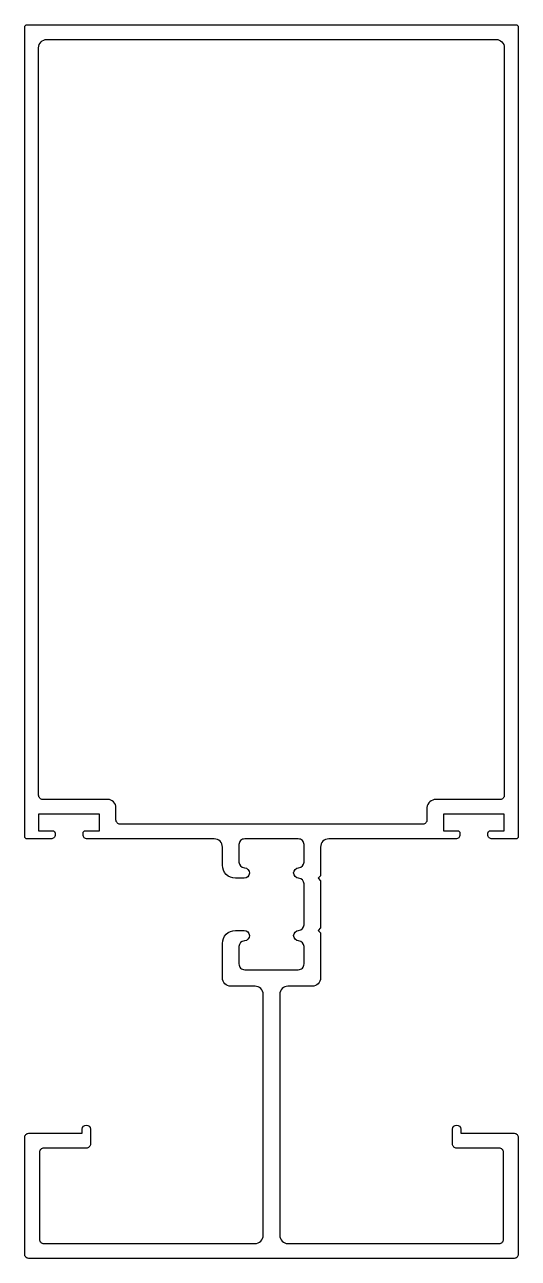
# Model space of a CAD drawing. Header units: millimetres. Extents: x 173 to 233, y 516 to 666.
import ezdxf

# ---------------------------------------------------------------- set-up
doc = ezdxf.new("R2010")
doc.units = ezdxf.units.MM
doc.header["$LTSCALE"] = 25
doc.header["$MEASUREMENT"] = 0
doc.layers.get('0').update_dxf_attribs({"linetype": 'CONTINUOUS'})

msp = doc.modelspace()

# ---------------------------------------------------------------- linework, layer by layer
for points in [[(225.41, 567.55, -0.414214), (224.91, 567.05), (209.47, 567.05, 0.414214), (208.47, 566.05), (208.47, 562.57), (208.17, 562.27), (208.47, 561.97), (208.47, 556.22), (208.17, 555.92), (208.47, 555.62), (208.47, 550.14, -0.414214), (207.47, 549.14), (204.51, 549.14, 0.414214), (203.51, 548.14), (203.51, 518.85, 0.414214), (204.51, 517.85), (230.21, 517.85, 0.414214), (230.71, 518.35), (230.71, 528.95, 0.414214), (230.21, 529.45), (225.01, 529.45, -0.414214), (224.51, 529.95), (224.51, 531.75, -1), (225.51, 531.75), (225.51, 531.25), (232.01, 531.25, -0.414214), (232.51, 530.75), (232.51, 516.55, -0.414214), (232.01, 516.05), (173.01, 516.05, -0.414214), (172.51, 516.55), (172.51, 530.75, -0.414214), (173.01, 531.25), (179.51, 531.25), (179.51, 531.75, -1), (180.51, 531.75), (180.51, 529.95, -0.414214), (180.01, 529.45), (174.81, 529.45, 0.414214), (174.31, 528.95), (174.31, 518.35, 0.414214), (174.81, 517.85), (200.51, 517.85, 0.414214), (201.51, 518.85), (201.51, 548.14, 0.414214), (200.51, 549.14), (197.55, 549.14, -0.414214), (196.55, 550.14), (196.55, 554.35, -0.414214), (198.12, 555.92), (199.19, 555.92, -0.975938), (199.22, 554.65, 0.400018), (198.55, 553.95), (198.55, 551.84, 0.414214), (199.25, 551.14), (205.77, 551.14, 0.414214), (206.47, 551.84), (206.47, 553.95, 0.400018), (205.81, 554.65, -0.95244), (205.81, 555.92, 0.400018), (206.47, 556.62), (206.47, 561.57, 0.400018), (205.81, 562.27, -0.95244), (205.81, 563.54, 0.400018), (206.47, 564.24), (206.47, 566.35, 0.414214), (205.77, 567.05), (199.25, 567.05, 0.414214), (198.55, 566.35), (198.55, 564.24, 0.400018), (199.22, 563.54, -0.975938), (199.19, 562.27), (198.12, 562.27, -0.414214), (196.55, 563.84), (196.55, 566.05, 0.414214), (195.55, 567.05), (180.11, 567.05, -0.414214), (179.61, 567.55), (179.61, 567.75, -0.414214), (179.91, 568.05), (181.61, 568.05), (181.61, 570.05), (174.21, 570.05), (174.21, 568.05), (175.91, 568.05, -0.414214), (176.21, 567.75), (176.21, 567.55, -0.414214), (175.71, 567.05), (172.81, 567.05, -0.414214), (172.51, 567.35), (172.51, 665.75, -0.414214), (172.81, 666.05), (232.21, 666.05, -0.414214), (232.51, 665.75), (232.51, 567.35, -0.414214), (232.21, 567.05), (229.31, 567.05, -0.414214), (228.81, 567.55), (228.81, 567.75, -0.414214), (229.11, 568.05), (230.81, 568.05), (230.81, 570.05), (223.41, 570.05), (223.41, 568.05), (225.11, 568.05, -0.414214), (225.41, 567.75)], [(221.41, 570.85), (221.41, 569.35, -0.414214), (220.91, 568.85), (184.11, 568.85, -0.414255), (183.61, 569.35), (183.61, 570.85, 0.414214), (182.61, 571.85), (174.71, 571.85, -0.414214), (174.21, 572.35), (174.21, 663.25, -0.414214), (175.21, 664.25), (229.81, 664.25, -0.414214), (230.81, 663.25), (230.81, 572.35, -0.414214), (230.31, 571.85), (222.51, 571.85, 0.394043)]]:
    msp.add_lwpolyline(points, format="xyb", close=True)

doc.saveas('drawing.dxf')
